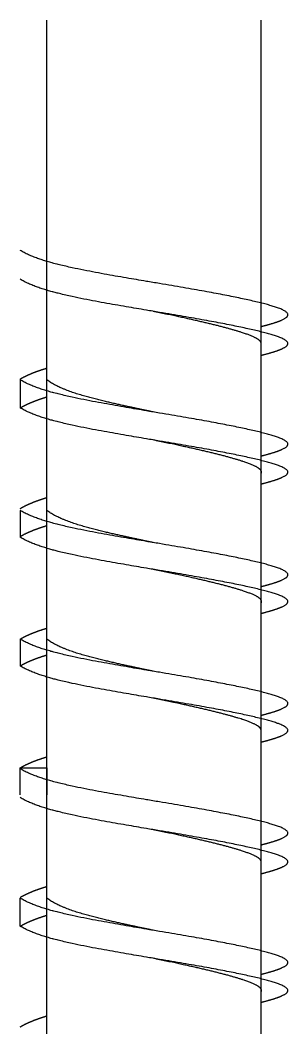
# Model space of a CAD drawing. Header units: inches. Extents: x 64 to 1097, y 13 to 822.
# Drawn here: x 995.8 to 1095.8, y 446.4 to 822.2 of the extents above; entities that cross this region are included whole.
import ezdxf

# ---------------------------------------------------------------- set-up
doc = ezdxf.new("R2010")
doc.units = ezdxf.units.IN
doc.header["$MEASUREMENT"] = 0
doc.layers.add('constuct', color=2, linetype='Continuous')
doc.layers.add('Inner', color=3, linetype='Continuous')

msp = doc.modelspace()

# ---------------------------------------------------------------- linework, layer by layer
at = {"layer": 'constuct'}
for p, q in [((995.8, 688.33), (995.8, 677.61)), ((995.8, 639.35), (995.8, 629.35)), ((995.8, 591.35), (995.8, 581.35)), ((995.8, 543.35), (1005.8, 543.35)), ((995.8, 533.35), (995.8, 543.35)), ((1005.8, 543.35), (1005.8, 533.35)), ((995.8, 484.28), (995.8, 494.76))]:
    msp.add_line(p, q, dxfattribs=at)
for points in [[(1085.8, 707.95), (1087.41, 708.35), (1091.64, 709.48), (1096.77, 711.26), (1098.83, 713.62), (1087.4, 716.7), (1070.8, 720.33), (1045.8, 724.33), (1020.8, 728.33), (1002.5, 732.33), (995.8, 736.33)], [(1085.8, 697.2), (1087.41, 697.6), (1091.64, 698.73), (1096.77, 700.51), (1098.83, 702.87), (1087.4, 705.95), (1070.8, 709.57), (1045.8, 713.57), (1020.8, 717.57), (1002.5, 721.57), (995.8, 725.57)], [(1085.8, 659.67), (1087.41, 660.07), (1091.64, 661.21), (1096.77, 662.99), (1098.83, 665.35), (1087.4, 668.42), (1070.8, 672.05), (1045.8, 676.05), (1020.8, 680.05), (1002.5, 684.05), (995.8, 688.05)], [(1085.8, 649.23), (1087.41, 649.63), (1091.64, 650.76), (1096.77, 652.55), (1098.83, 654.91), (1087.4, 657.98), (1070.8, 661.61), (1045.8, 665.61), (1020.8, 669.61), (1002.5, 673.61), (995.8, 677.61)], [(1085.8, 610.98), (1087.41, 611.38), (1091.64, 612.51), (1096.77, 614.29), (1098.83, 616.65), (1087.4, 619.73), (1070.8, 623.35), (1045.8, 627.35), (1020.8, 631.35), (1002.5, 635.35), (995.8, 639.35)], [(1085.8, 600.98), (1087.41, 601.38), (1091.64, 602.51), (1096.77, 604.29), (1098.83, 606.65), (1087.4, 609.73), (1070.8, 613.35), (1045.8, 617.35), (1020.8, 621.35), (1002.5, 625.35), (995.8, 629.35)], [(1085.8, 562.98), (1087.41, 563.38), (1091.64, 564.51), (1096.77, 566.29), (1098.83, 568.65), (1087.4, 571.73), (1070.8, 575.35), (1045.8, 579.35), (1020.8, 583.35), (1002.5, 587.35), (995.8, 591.35)], [(1085.8, 552.98), (1087.41, 553.38), (1091.64, 554.51), (1096.77, 556.29), (1098.83, 558.65), (1087.4, 561.73), (1070.8, 565.35), (1045.8, 569.35), (1020.8, 573.35), (1002.5, 577.35), (995.8, 581.35)], [(1085.8, 514.66), (1087.41, 515.06), (1091.64, 516.19), (1096.77, 517.97), (1098.83, 520.33), (1087.4, 523.41), (1070.8, 527.03), (1045.8, 531.03), (1020.8, 535.03), (1002.5, 539.03), (995.8, 543.03)], [(1085.8, 503.9), (1087.41, 504.3), (1091.64, 505.44), (1096.77, 507.22), (1098.83, 509.58), (1087.4, 512.66), (1070.8, 516.28), (1045.8, 520.28), (1020.8, 524.28), (1002.5, 528.28), (995.8, 532.28)], [(1085.8, 466.38), (1087.41, 466.78), (1091.64, 467.91), (1096.77, 469.69), (1098.83, 472.05), (1087.4, 475.13), (1070.8, 478.76), (1045.8, 482.76), (1020.8, 486.76), (1002.5, 490.76), (995.8, 494.76)], [(1085.8, 455.94), (1087.41, 456.34), (1091.64, 457.47), (1096.77, 459.25), (1098.83, 461.61), (1087.4, 464.69), (1070.8, 468.32), (1045.8, 472.32), (1020.8, 476.32), (1002.5, 480.32), (995.8, 484.32)]]:
    msp.add_open_spline(points, degree=6, knots=[2.4674, 2.4674, 2.4674, 2.4674, 2.4674, 2.4674, 2.4674, 3, 4, 5, 6, 7, 7, 7, 7, 7, 7, 7], dxfattribs=at)
for points in [[(995.8, 688.33), (997.26, 689.2), (998.84, 689.98), (1000.51, 690.67), (1002.23, 691.31), (1004, 691.89), (1005.8, 692.43)], [(995.8, 677.57), (997.26, 678.45), (998.84, 679.22), (1000.51, 679.92), (1002.23, 680.56), (1004, 681.14), (1005.8, 681.68)], [(995.8, 640.05), (997.26, 640.92), (998.84, 641.7), (1000.51, 642.4), (1002.23, 643.03), (1004, 643.62), (1005.8, 644.15)], [(995.8, 629.61), (997.26, 630.48), (998.84, 631.26), (1000.51, 631.96), (1002.23, 632.59), (1004, 633.17), (1005.8, 633.71)], [(995.8, 591.35), (997.26, 592.23), (998.84, 593), (1000.51, 593.7), (1002.23, 594.34), (1004, 594.92), (1005.8, 595.46)], [(995.8, 581.35), (997.26, 582.23), (998.84, 583), (1000.51, 583.7), (1002.23, 584.34), (1004, 584.92), (1005.8, 585.46)], [(995.8, 543.35), (997.26, 544.23), (998.84, 545), (1000.51, 545.7), (1002.23, 546.34), (1004, 546.92), (1005.8, 547.46)], [(995.8, 495.03), (997.26, 495.91), (998.84, 496.68), (1000.51, 497.38), (1002.23, 498.02), (1004, 498.6), (1005.8, 499.14)], [(995.8, 484.28), (997.26, 485.15), (998.84, 485.93), (1000.51, 486.63), (1002.23, 487.27), (1004, 487.85), (1005.8, 488.39)], [(995.8, 446.76), (997.26, 447.63), (998.84, 448.41), (1000.51, 449.11), (1002.23, 449.74), (1004, 450.32), (1005.8, 450.86)]]:
    msp.add_open_spline(points, degree=6, dxfattribs=at)
at = {"layer": 'Inner'}
for p, q in [((1005.8, 533.35), (1005.8, 822.18)), ((1085.8, 533.35), (1085.8, 822.18)), ((1005.8, 340.06), (1005.8, 628.89)), ((1085.8, 340.06), (1085.8, 628.89))]:
    msp.add_line(p, q, dxfattribs=at)
for points, knots in [([(1085.8, 701.35), (1085.89, 701.73), (1085.65, 702.79), (1083.13, 704.5), (1077.39, 706.29), (1070.16, 708.27), (1060.25, 710.5), (1050.64, 712.52), (1045.54, 713.59)], [3.444178, 3.444178, 3.444178, 3.444178, 3.444178, 3.444178, 3.444178, 4, 5, 5.942701, 5.942701, 5.942701, 5.942701, 5.942701, 5.942701, 5.942701]), ([(1045.54, 676.07), (1045.23, 676.14), (1039.47, 677.35), (1033.15, 678.69), (1026.28, 680.19), (1018.9, 681.94), (1011.16, 684.05), (1005.8, 688.05)], [5.942701, 5.942701, 5.942701, 5.942701, 5.942701, 5.942701, 5.942701, 6, 7, 7, 7, 7, 7, 7, 7]), ([(1085.8, 653.09), (1086.02, 653.52), (1086.02, 654.63), (1083.68, 656.39), (1077.79, 658.22), (1070.44, 660.24), (1060.25, 662.54), (1050.64, 664.55), (1045.54, 665.63)], [3.374164, 3.374164, 3.374164, 3.374164, 3.374164, 3.374164, 3.374164, 4, 5, 5.942701, 5.942701, 5.942701, 5.942701, 5.942701, 5.942701, 5.942701]), ([(1045.54, 627.37), (1045.23, 627.44), (1039.47, 628.65), (1033.15, 629.99), (1026.28, 631.49), (1018.9, 633.24), (1011.16, 635.35), (1005.8, 639.35)], [5.942701, 5.942701, 5.942701, 5.942701, 5.942701, 5.942701, 5.942701, 6, 7, 7, 7, 7, 7, 7, 7]), ([(1085.8, 604.76), (1086.06, 605.2), (1086.13, 606.32), (1083.84, 608.09), (1077.91, 609.93), (1070.52, 611.97), (1060.25, 614.28), (1050.64, 616.3), (1045.54, 617.37)], [3.354423, 3.354423, 3.354423, 3.354423, 3.354423, 3.354423, 3.354423, 4, 5, 5.942701, 5.942701, 5.942701, 5.942701, 5.942701, 5.942701, 5.942701]), ([(1045.54, 579.37), (1045.23, 579.44), (1039.47, 580.65), (1033.15, 581.99), (1026.28, 583.49), (1018.9, 585.24), (1011.16, 587.35), (1005.8, 591.35)], [5.942701, 5.942701, 5.942701, 5.942701, 5.942701, 5.942701, 5.942701, 6, 7, 7, 7, 7, 7, 7, 7]), ([(1085.8, 557.21), (1085.85, 557.58), (1085.55, 558.63), (1082.98, 560.33), (1077.27, 562.11), (1070.08, 564.06), (1060.25, 566.28), (1050.64, 568.3), (1045.54, 569.37)], [3.465226, 3.465226, 3.465226, 3.465226, 3.465226, 3.465226, 3.465226, 4, 5, 5.942701, 5.942701, 5.942701, 5.942701, 5.942701, 5.942701, 5.942701]), ([(1085.8, 508.05), (1085.89, 508.43), (1085.65, 509.5), (1083.13, 511.21), (1077.39, 513), (1070.16, 514.97), (1060.25, 517.21), (1050.64, 519.23), (1045.54, 520.3)], [3.444178, 3.444178, 3.444178, 3.444178, 3.444178, 3.444178, 3.444178, 4, 5, 5.942701, 5.942701, 5.942701, 5.942701, 5.942701, 5.942701, 5.942701]), ([(1045.54, 482.78), (1045.23, 482.84), (1039.47, 484.06), (1033.15, 485.39), (1026.28, 486.9), (1018.9, 488.64), (1011.16, 490.76), (1005.8, 494.76)], [5.942701, 5.942701, 5.942701, 5.942701, 5.942701, 5.942701, 5.942701, 6, 7, 7, 7, 7, 7, 7, 7]), ([(1085.8, 459.8), (1086.02, 460.23), (1086.02, 461.34), (1083.68, 463.09), (1077.79, 464.93), (1070.44, 466.95), (1060.25, 469.25), (1050.64, 471.26), (1045.54, 472.34)], [3.374164, 3.374164, 3.374164, 3.374164, 3.374164, 3.374164, 3.374164, 4, 5, 5.942701, 5.942701, 5.942701, 5.942701, 5.942701, 5.942701, 5.942701])]:
    msp.add_open_spline(points, degree=6, knots=knots, dxfattribs=at)

doc.saveas('drawing.dxf')
